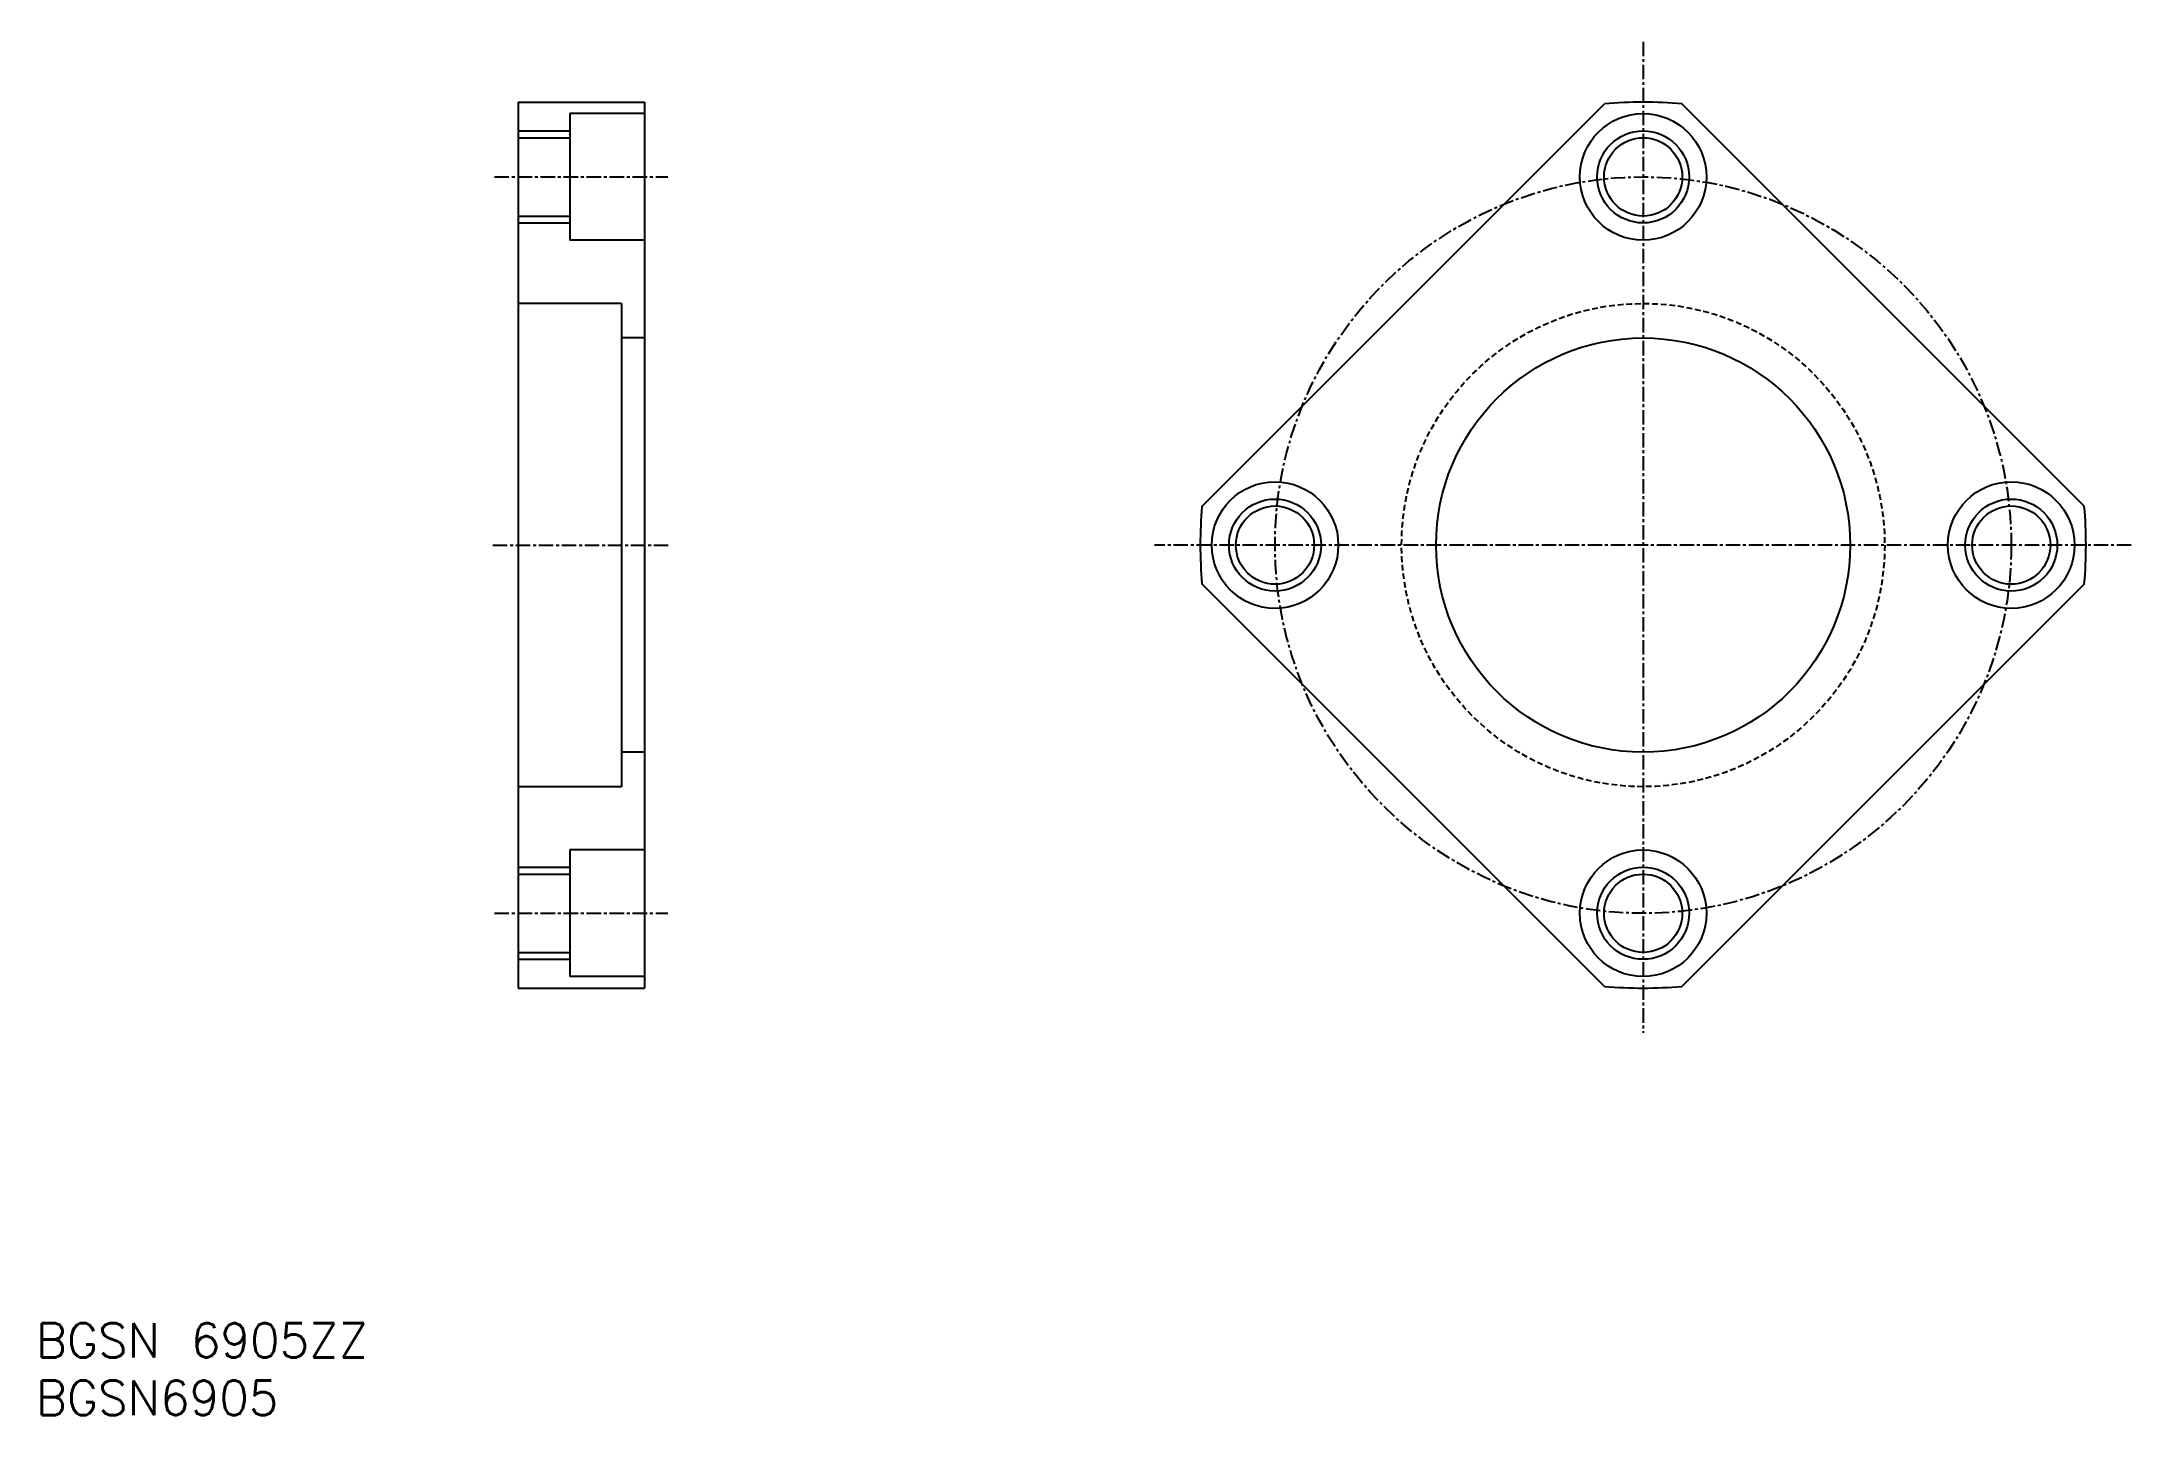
# Model space of a CAD drawing. Extents: x 45 to 227, y 37 to 157.
import ezdxf
from ezdxf.enums import TextEntityAlignment as Align

# ---------------------------------------------------------------- set-up
doc = ezdxf.new("R2010")
doc.units = 0
doc.linetypes.add('CENTER', pattern=[2, 1.25, -0.25, 0.25, -0.25])
doc.linetypes.add('DASHED', pattern=[0.75, 0.5, -0.25])
doc.layers.get('0').update_dxf_attribs({"linetype": 'CONTINUOUS'})
doc.layers.add('CENTER', color=1, linetype='CENTER')
doc.styles.get("Standard").update_dxf_attribs({"font": 'txt.shx', "bigfont": 'extfont.shx'})

msp = doc.modelspace()

# ---------------------------------------------------------------- linework, layer by layer
at = {"color": 7, "linetype": 'CONTINUOUS'}
for p, q in [((86.7, 151.42), (86.7, 74.42)), ((86.7, 151.42), (97.7, 151.42)), ((97.7, 151.42), (97.7, 74.42)), ((146.15, 116.28), (181.14, 151.27)), ((222.86, 116.28), (187.87, 151.27)), ((91.2, 150.42), (91.2, 139.42)), ((97.7, 150.42), (91.2, 150.42)), ((86.7, 148.32), (91.2, 148.32)), ((86.7, 141.52), (91.2, 141.52)), ((97.7, 139.42), (91.2, 139.42)), ((95.7, 133.92), (86.7, 133.92)), ((95.7, 133.92), (95.7, 91.92)), ((97.7, 130.92), (95.7, 130.92)), ((181.14, 74.56), (146.15, 109.55)), ((187.87, 74.56), (222.86, 109.55)), ((97.7, 94.92), (95.7, 94.92)), ((95.7, 91.92), (86.7, 91.92)), ((91.2, 86.42), (91.2, 75.42)), ((97.7, 86.42), (91.2, 86.42)), ((86.7, 84.32), (91.2, 84.32)), ((86.7, 77.52), (91.2, 77.52)), ((97.7, 75.42), (91.2, 75.42)), ((86.7, 74.42), (97.7, 74.42))]:
    msp.add_line(p, q, dxfattribs=at)
at = {"color": 3, "linetype": 'CONTINUOUS'}
for p, q in [((86.7, 148.92), (91.2, 148.92)), ((86.7, 140.92), (91.2, 140.92)), ((86.7, 84.92), (91.2, 84.92)), ((86.7, 76.92), (91.2, 76.92))]:
    msp.add_line(p, q, dxfattribs=at)
at = {"color": 7, "linetype": 'CONTINUOUS'}
for centre, radius in [((184.5, 144.92), 5.5), ((184.5, 144.92), 3.4), ((184.5, 112.92), 18), ((152.5, 112.92), 5.5), ((216.5, 112.92), 5.5), ((152.5, 112.92), 3.4), ((216.5, 112.92), 3.4), ((184.5, 80.92), 5.5), ((184.5, 80.92), 3.4)]:
    msp.add_circle(centre, radius, dxfattribs=at)
at = {"color": 3, "linetype": 'CONTINUOUS'}
for centre in [(184.5, 144.92), (152.5, 112.92), (216.5, 112.92), (184.5, 80.92)]:
    msp.add_circle(centre, 4, dxfattribs=at)
at = {"color": 3, "linetype": 'DASHED'}
msp.add_circle((184.5, 112.92), 21, dxfattribs=at)
at = {"color": 7, "linetype": 'CONTINUOUS'}
for start, end in [(84.9831, 95.0169), (174.9831, 185.0169), (354.9831, 5.0169), (264.9831, 275.0169)]:
    msp.add_arc((184.5, 112.92), 38.5, start, end, dxfattribs=at)
at = {"layer": 'CENTER', "color": 1, "linetype": 'CENTER'}
for p, q in [((184.5, 156.66), (184.5, 70.53)), ((84.66, 144.92), (99.73, 144.92)), ((84.51, 112.92), (99.93, 112.92)), ((226.93, 112.92), (142.02, 112.92)), ((84.66, 80.92), (99.73, 80.92))]:
    msp.add_line(p, q, dxfattribs=at)
msp.add_circle((184.5, 112.92), 32, dxfattribs=at)

# ---------------------------------------------------------------- texts
at = {"color": 7, "linetype": 'CONTINUOUS'}
for s, p in [('BGSN 6905ZZ', (44.78, 43.8)), ('BGSN6905', (44.78, 38.8))]:
    msp.add_text(s, height=3, dxfattribs=at).set_placement(p, align=Align.MIDDLE_LEFT)

doc.saveas('drawing.dxf')
